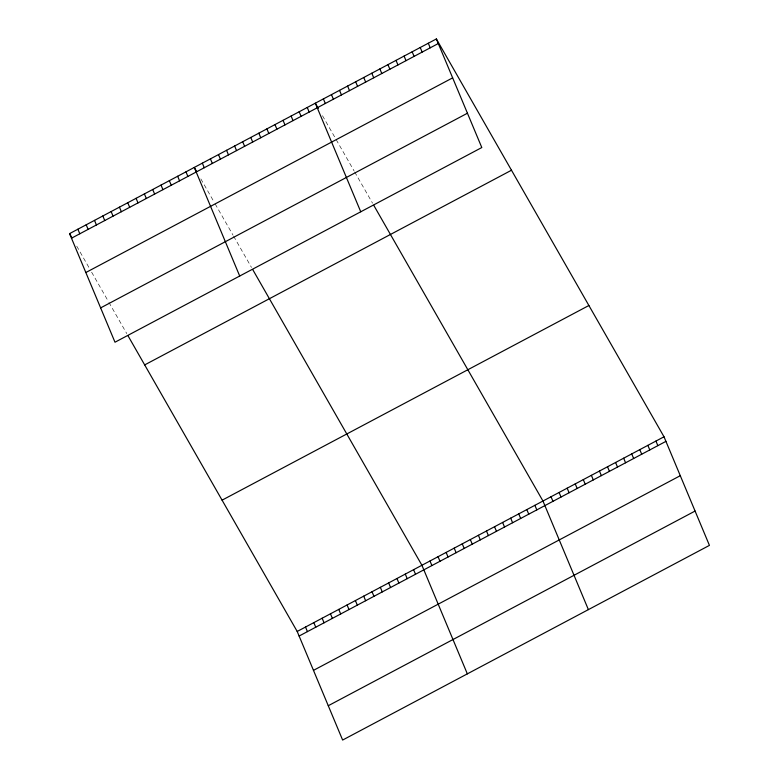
<?xml version="1.0" encoding="UTF-8"?>
<svg xmlns="http://www.w3.org/2000/svg" width="779" height="779" viewBox="0 0 779 779"><rect width="100%" height="100%" fill="white"/><g stroke="black" fill="none" stroke-linecap="round" stroke-linejoin="round"><path stroke-width="0.58" stroke-dasharray="3.9 2.92" d="M322.477 115.691L335.593 138.613M336.187 139.655L354.075 170.913M354.669 171.955L372.557 203.222M200.836 178.897L213.952 201.819M215.15 203.903L233.028 235.161M233.632 236.203L251.51 267.46M76.722 246.125L89.838 269.047M91.63 272.173L108.32 301.346M108.914 302.388L126.802 333.646"/><path stroke-width="1.17" d="M436.367 38.95L481.802 147.543L114.99 342.215L69.565 233.622L436.367 38.95L664.01 436.785L709.435 545.378L342.633 740.05L297.198 631.457L127.99 335.73M71.483 238.199L438.285 43.536M85.846 272.523L452.648 77.861M100.637 307.89L467.439 113.218M144.69 364.903L511.491 170.231M222.083 500.167L588.885 305.504M297.198 631.457L664.01 436.785M299.117 636.034L665.918 441.372M313.479 670.359L680.281 475.696M328.271 705.725L695.072 511.053M318.309 108.398L315.329 103.188L360.755 211.791M373.754 205.305L542.963 501.024L588.388 609.626M196.668 171.594L194.283 167.427L239.708 276.029M252.708 269.544L421.916 565.262L467.342 673.864M69.565 233.622L71.95 237.79M655.937 441.07L657.856 445.646M647.865 445.354L649.783 449.931M639.793 449.629L641.711 454.215M631.73 453.914L633.648 458.5M623.658 458.198L625.576 462.784M615.585 462.483L617.504 467.059M607.523 466.767L609.431 471.344M428.304 43.234L430.212 47.811M599.45 471.042L601.369 475.628M420.232 47.519L422.15 52.096M591.378 475.326L593.296 479.913M412.159 51.794L414.077 56.38M583.305 479.611L585.224 484.197M404.087 56.078L406.005 60.665M575.243 483.895L577.151 488.472M396.024 60.363L397.942 64.949M567.17 488.18L569.089 492.756M387.952 64.647L389.87 69.224M559.098 492.464L561.016 497.041M379.879 68.932L381.798 73.508M551.026 496.739L552.944 501.325M371.817 73.216L373.725 77.793M363.744 77.491L365.663 82.077M534.891 505.308L536.809 509.894M355.672 81.776L357.59 86.362M526.818 509.593L528.737 514.169M347.6 86.06L349.518 90.646M518.756 513.877L520.664 518.454M339.537 90.345L341.455 94.921M510.683 518.152L512.601 522.738M331.464 94.629L333.383 99.206M502.611 522.436L504.529 527.023M323.392 98.904L325.31 103.49M494.538 526.721L496.457 531.307M486.476 531.005L488.394 535.582M307.257 107.473L309.175 112.059M478.403 535.29L480.322 539.866M299.185 111.757L301.103 116.334M470.331 539.574L472.249 544.151M291.112 116.042L293.031 120.618M462.268 543.849L464.177 548.435M283.05 120.326L284.968 124.903M454.196 548.134L456.114 552.72M274.977 124.601L276.896 129.187M446.124 552.418L448.042 557.004M266.905 128.886L268.823 133.472M438.051 556.703L439.969 561.279M258.842 133.17L260.751 137.747M429.989 560.987L431.907 565.564M250.77 137.455L252.688 142.031M242.697 141.739L244.616 146.316M413.6 569.683L415.519 574.259M234.625 146.014L236.543 150.6M405.284 574.094L407.203 578.67M226.562 150.298L228.471 154.885M396.969 578.505L398.887 583.082M218.49 154.583L220.408 159.169M388.663 582.916L390.571 587.502M210.418 158.867L212.336 163.444M380.347 587.327L382.265 591.913M202.345 163.152L204.264 167.728M372.031 591.738L373.949 596.324M363.715 596.149L365.633 600.736M185.967 171.847L187.885 176.424M355.399 600.57L357.318 605.147M177.651 176.258L179.569 180.835M347.083 604.981L349.002 609.558M169.335 180.67L171.253 185.246M338.777 609.392L340.686 613.969M161.019 185.081L162.938 189.667M330.462 613.803L332.38 618.39M152.713 189.492L154.622 194.078M322.146 618.214L324.064 622.801M144.397 193.903L146.316 198.489M313.83 622.625L315.748 627.212M136.082 198.314L138 202.9M305.514 627.037L307.432 631.623M127.766 202.735L129.684 207.311M119.45 207.146L121.368 211.722M111.134 211.557L113.052 216.134M102.828 215.968L104.737 220.554M94.512 220.379L96.43 224.965M86.196 224.79L88.115 229.377M77.881 229.201L79.799 233.788"/></g></svg>
